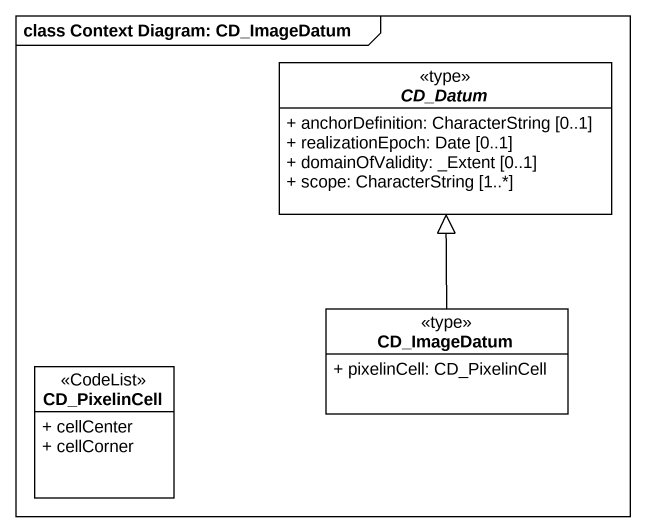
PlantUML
@startuml
mainframe class Context Diagram: CD_ImageDatum
hide circle
hide empty members
skinparam classAttributeIconSize 0
abstract class CD_Datum <<type>> {
  + anchorDefinition: CharacterString [0..1]
  + realizationEpoch: Date [0..1]
  + domainOfValidity: _Extent [0..1]
  + scope: CharacterString [1..*]
}
class CD_ImageDatum <<type>> {
  + pixelinCell: CD_PixelinCell
}
class CD_PixelinCell <<CodeList>> {
  + cellCenter
  + cellCorner
}
CD_ImageDatum -up-|> CD_Datum
@enduml
